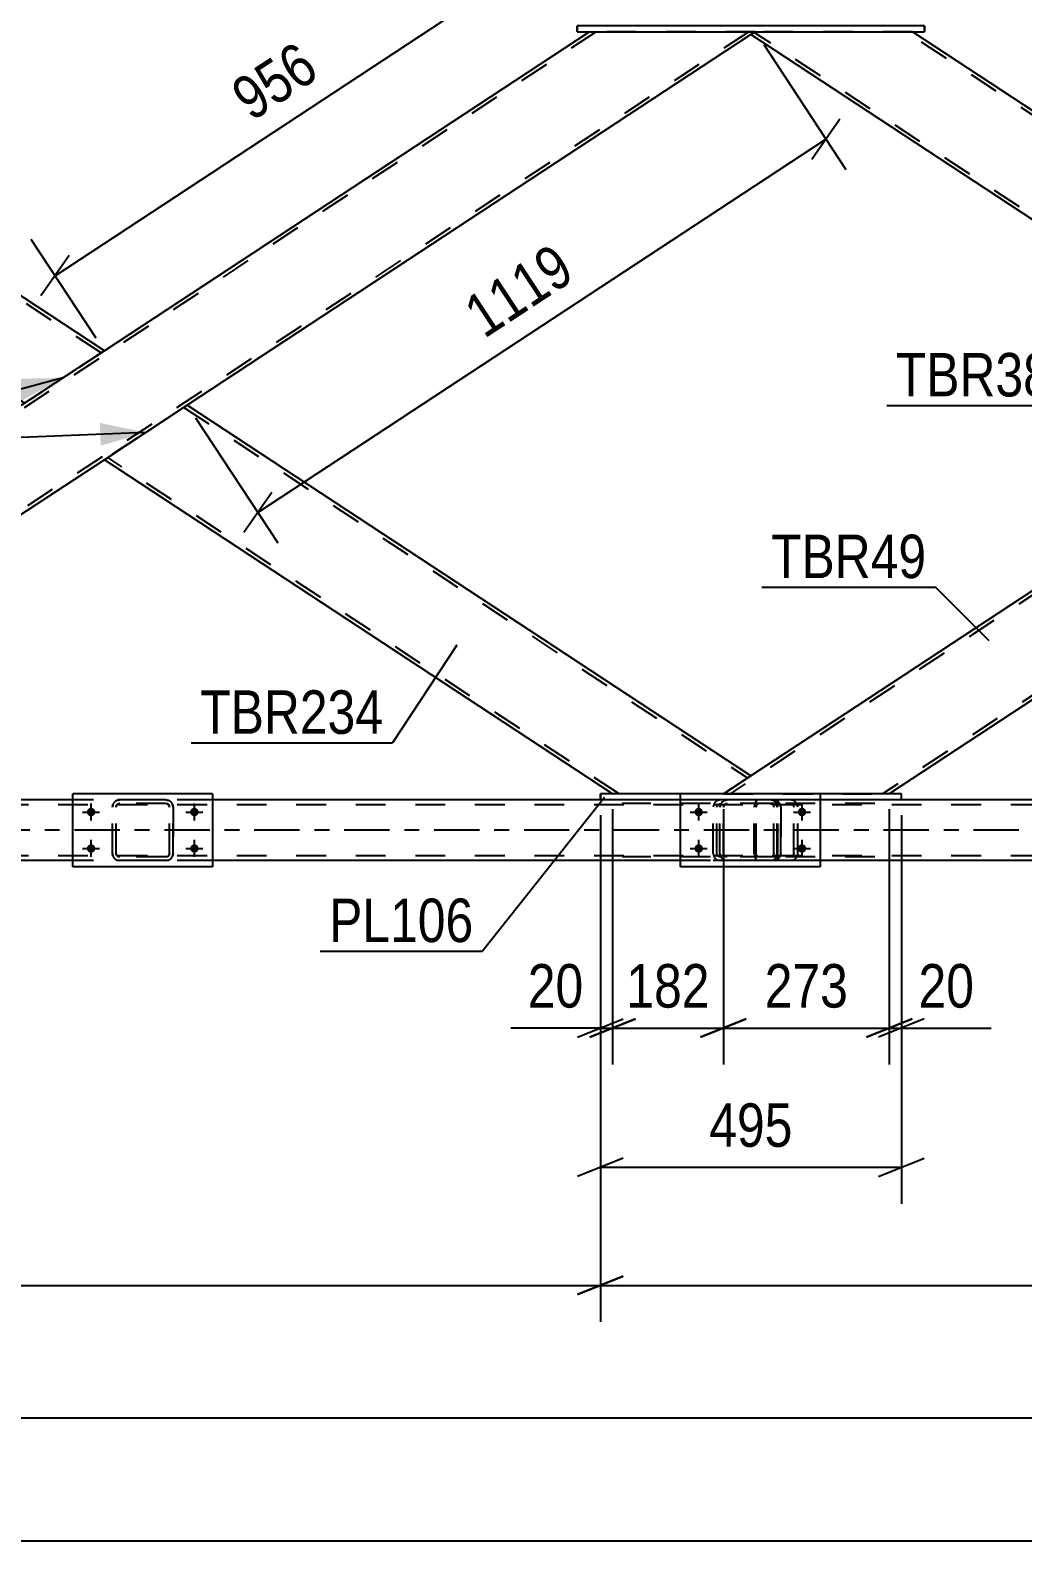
# Model space of a CAD drawing. Header units: millimetres. Extents: x -857 to 332, y -866 to -25.
# Drawn here: x -734.6 to -669.3, y -183.8 to -84.3 of the extents above; entities that cross this region are included whole.
import ezdxf

# ---------------------------------------------------------------- set-up
doc = ezdxf.new("R2010")
doc.units = ezdxf.units.MM
doc.linetypes.add('DXK_LINE_DOT2', pattern=[3.9198, 1.9599, -1.9599])
doc.linetypes.add('DXK_LINE_DOT3', pattern=[5.9187, 2.979, -0.9799, 0.9799, -0.9799])
doc.styles.add('Arial', font='ARIAL.TTF', dxfattribs={"height": 0.2})
doc.styles.add('Arial Narrow', font='ARIALN.TTF', dxfattribs={"height": 0.2})

# ---------------------------------------------------------------- blocks, each defined once
blk = doc.blocks.new('Part-570388934-12012 - 11942')
at = {"color": 7, "linetype": 'DXK_LINE_DOT2'}
for p, q in [((-728.941, -135.065), (-728.757, -135.028)), ((-728.757, -135.028), (-728.941, -135.065)), ((-728.927, -135.339), (-728.849, -135.286)), ((-728.757, -135.268), (-728.849, -135.286)), ((-725.717, -135.028), (-728.757, -135.028)), ((-725.717, -135.268), (-728.757, -135.268)), ((-725.717, -135.028), (-725.533, -135.065)), ((-725.533, -135.065), (-725.717, -135.028)), ((-725.625, -135.286), (-725.717, -135.268)), ((-725.625, -135.286), (-725.547, -135.339)), ((-725.547, -135.339), (-725.625, -135.286)), ((-729.237, -135.508), (-729.201, -135.325)), ((-729.201, -135.325), (-729.237, -135.508)), ((-729.237, -138.548), (-729.237, -135.508)), ((-729.237, -135.508), (-729.237, -135.508)), ((-729.237, -138.548), (-729.237, -135.508)), ((-728.997, -135.508), (-728.979, -135.416)), ((-728.979, -135.416), (-728.997, -135.508)), ((-728.997, -138.548), (-728.997, -135.508)), ((-728.997, -135.508), (-728.997, -135.508)), ((-728.997, -138.548), (-728.997, -135.508)), ((-728.979, -135.416), (-728.927, -135.339)), ((-728.927, -135.339), (-728.979, -135.416)), ((-725.547, -135.339), (-725.495, -135.416)), ((-725.495, -135.416), (-725.547, -135.339)), ((-725.495, -135.416), (-725.477, -135.508)), ((-725.477, -135.508), (-725.495, -135.416)), ((-725.477, -138.548), (-725.477, -135.508)), ((-725.477, -135.508), (-725.477, -135.508)), ((-725.477, -138.548), (-725.477, -135.508)), ((-725.274, -135.325), (-725.237, -135.508)), ((-725.237, -135.508), (-725.274, -135.325)), ((-725.237, -138.548), (-725.237, -135.508)), ((-725.237, -135.508), (-725.237, -135.508)), ((-725.237, -135.508), (-725.237, -138.548)), ((-729.237, -138.548), (-729.237, -138.548)), ((-729.201, -138.732), (-729.237, -138.548)), ((-729.237, -138.548), (-729.201, -138.732)), ((-728.997, -138.548), (-728.997, -138.548)), ((-728.979, -138.64), (-728.997, -138.548)), ((-728.997, -138.548), (-728.979, -138.64)), ((-728.927, -138.718), (-728.979, -138.64)), ((-728.979, -138.64), (-728.927, -138.718)), ((-728.757, -139.028), (-728.941, -138.992)), ((-728.941, -138.992), (-728.757, -139.028)), ((-728.849, -138.77), (-728.927, -138.718)), ((-728.927, -138.718), (-728.849, -138.77)), ((-728.757, -138.788), (-728.849, -138.77)), ((-725.717, -138.788), (-728.757, -138.788)), ((-725.717, -139.028), (-728.757, -139.028)), ((-725.625, -138.77), (-725.717, -138.788)), ((-725.533, -138.992), (-725.717, -139.028)), ((-725.717, -139.028), (-725.533, -138.992)), ((-725.547, -138.718), (-725.625, -138.77)), ((-725.495, -138.64), (-725.547, -138.718)), ((-725.547, -138.718), (-725.495, -138.64)), ((-725.477, -138.548), (-725.495, -138.64)), ((-725.495, -138.64), (-725.477, -138.548)), ((-725.477, -138.548), (-725.477, -138.548)), ((-725.237, -138.548), (-725.274, -138.732)), ((-725.274, -138.732), (-725.237, -138.548)), ((-725.237, -138.548), (-725.237, -138.548))]:
    blk.add_line(p, q, dxfattribs=at)
at = {"color": 7, "linetype": 'DXK_LINE_DOT3'}
blk.add_line((-727.237, -137.028), (-727.237, -137.028), dxfattribs=at)
at = {"color": 7, "linetype": 'DXK_LINE_DOT2'}
for centre, start, end in [((-728.757, -135.508), 112.5, 157.5), ((-728.757, -135.508), 112.5, 157.5), ((-725.717, -135.508), 22.5, 67.5), ((-725.717, -135.508), 22.5, 67.5), ((-728.757, -138.548), 202.5, 247.5), ((-728.757, -138.548), 202.5, 247.5), ((-725.717, -138.548), 292.5, 337.5), ((-725.717, -138.548), 292.5, 337.5)]:
    blk.add_arc(centre, 0.48, start, end, dxfattribs=at)
blk = doc.blocks.new('Part-570388934-12013 - 11942')
at = {"color": 2, "linetype": 'Continuous'}
for p, q in [((-722.637, -134.628), (-731.837, -134.628)), ((-731.837, -139.428), (-731.837, -134.628)), ((-722.637, -134.628), (-722.637, -139.428)), ((-722.637, -139.428), (-731.837, -139.428))]:
    blk.add_line(p, q, dxfattribs=at)
blk = doc.blocks.new('Part-570388934-12148 - 11942')
at = {"color": 7, "linetype": 'DXK_LINE_DOT2'}
for p, q in [((-686.901, -135.169), (-686.96, -135.325)), ((-686.813, -135.065), (-686.901, -135.169)), ((-686.71, -135.028), (-686.813, -135.065)), ((-686.805, -135.339), (-686.762, -135.286)), ((-686.762, -135.286), (-686.71, -135.268)), ((-679.046, -135.028), (-686.71, -135.028)), ((-679.046, -135.268), (-686.71, -135.268)), ((-685.433, -135.268), (-685.433, -135.028)), ((-684.426, -135.065), (-684.618, -135.028)), ((-684.618, -135.268), (-684.522, -135.286)), ((-684.522, -135.286), (-684.441, -135.339)), ((-686.96, -135.325), (-686.981, -135.508)), ((-686.981, -138.548), (-686.981, -135.508)), ((-686.845, -135.508), (-686.835, -135.416)), ((-686.845, -138.548), (-686.845, -135.508)), ((-686.835, -135.416), (-686.805, -135.339)), ((-684.441, -135.339), (-684.386, -135.416)), ((-684.386, -135.416), (-684.367, -135.508)), ((-684.367, -138.548), (-684.367, -135.508)), ((-684.116, -135.508), (-684.154, -135.325)), ((-684.116, -138.548), (-684.116, -135.508)), ((-686.981, -138.548), (-686.96, -138.732)), ((-686.96, -138.732), (-686.901, -138.888)), ((-686.901, -138.888), (-686.813, -138.992)), ((-686.835, -138.64), (-686.845, -138.548)), ((-686.805, -138.718), (-686.835, -138.64)), ((-686.813, -138.992), (-686.71, -139.028)), ((-686.762, -138.77), (-686.805, -138.718)), ((-686.71, -138.788), (-686.762, -138.77)), ((-679.046, -138.788), (-686.71, -138.788)), ((-679.046, -139.028), (-686.71, -139.028)), ((-685.433, -139.028), (-685.433, -138.788)), ((-684.522, -138.77), (-684.618, -138.788)), ((-684.618, -139.028), (-684.426, -138.992)), ((-684.441, -138.718), (-684.522, -138.77)), ((-684.386, -138.64), (-684.441, -138.718)), ((-684.367, -138.548), (-684.386, -138.64)), ((-684.154, -138.732), (-684.116, -138.548))]:
    blk.add_line(p, q, dxfattribs=at)
for centre, start, end in [((-684.604, -135.523), 23.84941, 68.8059), ((-684.604, -138.533), 291.1941, 336.15059)]:
    blk.add_arc(centre, 0.492, start, end, dxfattribs=at)
blk = doc.blocks.new('Bolt-570388934-11962 - 11942')
at = {"linetype": 'Continuous'}
for points in [[(-690.637, -135.548, -1), (-690.637, -136.108, -1)], [(-683.837, -135.548, -1), (-683.837, -136.108, -1)], [(-690.637, -137.948, -1), (-690.637, -138.508, -1)], [(-683.837, -137.948, -1), (-683.837, -138.508, -1)]]:
    blk.add_hatch(color=1, dxfattribs=at).paths.add_polyline_path(points)
at = {"color": 1, "linetype": 'Continuous'}
for p, q in [((-690.637, -136.388), (-690.637, -135.268)), ((-683.837, -136.388), (-683.837, -135.268)), ((-691.197, -135.828), (-690.077, -135.828)), ((-684.397, -135.828), (-683.277, -135.828)), ((-691.197, -138.228), (-690.077, -138.228)), ((-690.637, -138.788), (-690.637, -137.668)), ((-684.397, -138.228), (-683.277, -138.228)), ((-683.837, -138.788), (-683.837, -137.668))]:
    blk.add_line(p, q, dxfattribs=at)
blk = doc.blocks.new('Bolt-570388934-11968 - 11942')
at = {"linetype": 'Continuous'}
for points in [[(-730.637, -135.548, -1), (-730.637, -136.108, -1)], [(-723.837, -135.548, -1), (-723.837, -136.108, -1)], [(-730.637, -137.948, -1), (-730.637, -138.508, -1)], [(-723.837, -137.948, -1), (-723.837, -138.508, -1)]]:
    blk.add_hatch(color=1, dxfattribs=at).paths.add_polyline_path(points)
at = {"color": 1, "linetype": 'Continuous'}
for p, q in [((-730.637, -136.388), (-730.637, -135.268)), ((-723.837, -136.388), (-723.837, -135.268)), ((-731.197, -135.828), (-730.077, -135.828)), ((-724.397, -135.828), (-723.277, -135.828)), ((-731.197, -138.228), (-730.077, -138.228)), ((-730.637, -138.788), (-730.637, -137.668)), ((-724.397, -138.228), (-723.277, -138.228)), ((-723.837, -138.788), (-723.837, -137.668))]:
    blk.add_line(p, q, dxfattribs=at)
blk = doc.blocks.new('Part-570388934-12354 - 11942')
at = {"color": 7, "linetype": 'DXK_LINE_DOT2'}
for p, q in [((-154.637, -135.028), (-811.837, -135.028)), ((-722.637, -135.028), (-731.837, -135.028)), ((-677.291, -135.028), (-697.108, -135.028)), ((-154.637, -135.348), (-829.061, -135.348)), ((-154.637, -138.708), (-829.061, -138.708)), ((-154.637, -139.028), (-771.837, -139.028)), ((-722.637, -139.028), (-731.837, -139.028)), ((-682.637, -139.028), (-691.837, -139.028))]:
    blk.add_line(p, q, dxfattribs=at)
at = {"color": 2, "linetype": 'Continuous'}
for p, q in [((-731.837, -135.028), (-762.425, -135.028)), ((-697.108, -135.028), (-722.637, -135.028)), ((-651.837, -135.028), (-677.291, -135.028)), ((-731.837, -139.028), (-762.637, -139.028)), ((-691.837, -139.028), (-722.637, -139.028)), ((-651.837, -139.028), (-682.637, -139.028))]:
    blk.add_line(p, q, dxfattribs=at)
at = {"color": 7, "linetype": 'DXK_LINE_DOT3'}
blk.add_line((-154.637, -137.028), (-829.061, -137.028), dxfattribs=at)
blk = doc.blocks.new('Part-570388934-12056 - 11942')
at = {"color": 7, "linetype": 'DXK_LINE_DOT2'}
for p, q in [((-688.941, -135.065), (-688.757, -135.028)), ((-688.757, -135.028), (-688.941, -135.065)), ((-688.927, -135.339), (-688.849, -135.286)), ((-688.757, -135.268), (-688.849, -135.286)), ((-685.717, -135.028), (-688.757, -135.028)), ((-685.717, -135.268), (-688.757, -135.268)), ((-685.717, -135.028), (-685.533, -135.065)), ((-685.533, -135.065), (-685.717, -135.028)), ((-685.625, -135.286), (-685.717, -135.268)), ((-685.625, -135.286), (-685.547, -135.339)), ((-685.547, -135.339), (-685.625, -135.286)), ((-689.237, -135.508), (-689.201, -135.325)), ((-689.201, -135.325), (-689.237, -135.508)), ((-689.237, -138.548), (-689.237, -135.508)), ((-689.237, -135.508), (-689.237, -135.508)), ((-689.237, -138.548), (-689.237, -135.508)), ((-688.997, -135.508), (-688.979, -135.416)), ((-688.979, -135.416), (-688.997, -135.508)), ((-688.997, -138.548), (-688.997, -135.508)), ((-688.997, -135.508), (-688.997, -135.508)), ((-688.997, -138.548), (-688.997, -135.508)), ((-688.979, -135.416), (-688.927, -135.339)), ((-688.927, -135.339), (-688.979, -135.416)), ((-685.547, -135.339), (-685.495, -135.416)), ((-685.495, -135.416), (-685.547, -135.339)), ((-685.495, -135.416), (-685.477, -135.508)), ((-685.477, -135.508), (-685.495, -135.416)), ((-685.477, -138.548), (-685.477, -135.508)), ((-685.477, -135.508), (-685.477, -135.508)), ((-685.477, -138.548), (-685.477, -135.508)), ((-685.274, -135.325), (-685.237, -135.508)), ((-685.237, -135.508), (-685.274, -135.325)), ((-685.237, -138.548), (-685.237, -135.508)), ((-685.237, -135.508), (-685.237, -135.508)), ((-685.237, -135.508), (-685.237, -138.548)), ((-689.237, -138.548), (-689.237, -138.548)), ((-689.201, -138.732), (-689.237, -138.548)), ((-689.237, -138.548), (-689.201, -138.732)), ((-688.997, -138.548), (-688.997, -138.548)), ((-688.979, -138.64), (-688.997, -138.548)), ((-688.997, -138.548), (-688.979, -138.64)), ((-688.927, -138.718), (-688.979, -138.64)), ((-688.979, -138.64), (-688.927, -138.718)), ((-688.757, -139.028), (-688.941, -138.992)), ((-688.941, -138.992), (-688.757, -139.028)), ((-688.849, -138.77), (-688.927, -138.718)), ((-688.927, -138.718), (-688.849, -138.77)), ((-688.757, -138.788), (-688.849, -138.77)), ((-685.717, -138.788), (-688.757, -138.788)), ((-685.717, -139.028), (-688.757, -139.028)), ((-685.625, -138.77), (-685.717, -138.788)), ((-685.533, -138.992), (-685.717, -139.028)), ((-685.717, -139.028), (-685.533, -138.992)), ((-685.547, -138.718), (-685.625, -138.77)), ((-685.495, -138.64), (-685.547, -138.718)), ((-685.547, -138.718), (-685.495, -138.64)), ((-685.477, -138.548), (-685.495, -138.64)), ((-685.495, -138.64), (-685.477, -138.548)), ((-685.477, -138.548), (-685.477, -138.548)), ((-685.237, -138.548), (-685.274, -138.732)), ((-685.274, -138.732), (-685.237, -138.548)), ((-685.237, -138.548), (-685.237, -138.548))]:
    blk.add_line(p, q, dxfattribs=at)
at = {"color": 7, "linetype": 'DXK_LINE_DOT3'}
blk.add_line((-687.237, -137.028), (-687.237, -137.028), dxfattribs=at)
at = {"color": 7, "linetype": 'DXK_LINE_DOT2'}
for centre, start, end in [((-688.757, -135.508), 112.5, 157.5), ((-688.757, -135.508), 112.5, 157.5), ((-685.717, -135.508), 22.5, 67.5), ((-685.717, -135.508), 22.5, 67.5), ((-688.757, -138.548), 202.5, 247.5), ((-688.757, -138.548), 202.5, 247.5), ((-685.717, -138.548), 292.5, 337.5), ((-685.717, -138.548), 292.5, 337.5)]:
    blk.add_arc(centre, 0.48, start, end, dxfattribs=at)
blk = doc.blocks.new('Part-570388934-12442 - 11942')
at = {"color": 7, "linetype": 'DXK_LINE_DOT2'}
for p, q in [((-685.944, -135.028), (-695.687, -135.028)), ((-685.944, -135.268), (-695.687, -135.268)), ((-689.179, -135.028), (-689.375, -135.065)), ((-689.36, -135.339), (-689.277, -135.286)), ((-689.277, -135.286), (-689.179, -135.268)), ((-685.749, -135.065), (-685.944, -135.028)), ((-685.944, -135.268), (-685.847, -135.286)), ((-685.847, -135.286), (-685.764, -135.339)), ((-689.651, -135.325), (-689.69, -135.508)), ((-689.69, -138.548), (-689.69, -135.508)), ((-689.435, -135.508), (-689.415, -135.416)), ((-689.435, -138.548), (-689.435, -135.508)), ((-689.415, -135.416), (-689.36, -135.339)), ((-685.764, -135.339), (-685.708, -135.416)), ((-685.708, -135.416), (-685.689, -135.508)), ((-685.689, -138.548), (-685.689, -135.508)), ((-685.433, -135.508), (-685.472, -135.325)), ((-685.433, -138.548), (-685.433, -135.508)), ((-685.944, -138.788), (-695.687, -138.788)), ((-685.944, -139.028), (-695.687, -139.028)), ((-689.69, -138.548), (-689.651, -138.732)), ((-689.415, -138.64), (-689.435, -138.548)), ((-689.36, -138.718), (-689.415, -138.64)), ((-689.375, -138.992), (-689.179, -139.028)), ((-689.277, -138.77), (-689.36, -138.718)), ((-689.179, -138.788), (-689.277, -138.77)), ((-685.847, -138.77), (-685.944, -138.788)), ((-685.944, -139.028), (-685.749, -138.992)), ((-685.764, -138.718), (-685.847, -138.77)), ((-685.708, -138.64), (-685.764, -138.718)), ((-685.689, -138.548), (-685.708, -138.64)), ((-685.472, -138.732), (-685.433, -138.548))]:
    blk.add_line(p, q, dxfattribs=at)
for centre, start, end in [((-689.199, -135.529), 110.75831, 155.68004), ((-685.925, -135.529), 24.31996, 69.24169), ((-689.199, -138.527), 204.31996, 249.24169), ((-685.925, -138.527), 290.75831, 335.68004)]:
    blk.add_arc(centre, 0.496, start, end, dxfattribs=at)
blk = doc.blocks.new('Part-570388934-12077 - 11942')
at = {"color": 2, "linetype": 'Continuous'}
for p, q in [((-682.637, -134.628), (-691.837, -134.628)), ((-691.837, -139.428), (-691.837, -134.628)), ((-682.637, -134.628), (-682.637, -139.428)), ((-682.637, -139.428), (-691.837, -139.428))]:
    blk.add_line(p, q, dxfattribs=at)
blk = doc.blocks.new('Part-570388934-12189 - 11942')
at = {"color": 7, "linetype": 'DXK_LINE_DOT2'}
for p, q in [((-697.391, -84.429), (-773.706, -134.628)), ((-687.346, -84.429), (-763.662, -134.628)), ((-686.91, -84.429), (-697.828, -84.429)), ((-697.828, -84.429), (-697.828, -84.429)), ((-686.91, -84.429), (-687.2, -84.62)), ((-686.91, -84.429), (-686.91, -84.429)), ((-729.767, -105.438), (-735.226, -109.029)), ((-724.308, -109.029), (-729.767, -112.62))]:
    blk.add_line(p, q, dxfattribs=at)
at = {"color": 2, "linetype": 'Continuous'}
for p, q in [((-697.828, -84.429), (-729.767, -105.438)), ((-687.2, -84.62), (-724.308, -109.029)), ((-729.767, -112.62), (-763.225, -134.628))]:
    blk.add_line(p, q, dxfattribs=at)
blk = doc.blocks.new('Part-570388934-12194 - 11942')
at = {"color": 2, "linetype": 'Continuous'}
for p, q in [((-724.308, -109.029), (-729.767, -112.62)), ((-687.2, -133.438), (-724.308, -109.029)), ((-696.308, -134.628), (-729.767, -112.62)), ((-687.233, -133.46), (-689.009, -134.628)), ((-687.2, -133.438), (-687.233, -133.46))]:
    blk.add_line(p, q, dxfattribs=at)
at = {"color": 7, "linetype": 'DXK_LINE_DOT2'}
for p, q in [((-724.341, -109.051), (-724.744, -109.316)), ((-724.744, -109.316), (-724.744, -109.316)), ((-724.744, -109.316), (-724.744, -109.316)), ((-724.526, -109.173), (-687.418, -133.582)), ((-729.33, -112.333), (-729.33, -112.333)), ((-729.548, -112.476), (-729.532, -112.465)), ((-695.872, -134.628), (-729.548, -112.476)), ((-687.418, -133.582), (-687.636, -133.725)), ((-687.636, -133.725), (-687.636, -133.725)), ((-687.636, -133.725), (-687.636, -133.725)), ((-687.2, -133.438), (-687.2, -133.438)), ((-687.2, -133.438), (-687.2, -133.438)), ((-689.009, -134.628), (-696.308, -134.628)), ((-696.308, -134.628), (-696.308, -134.628))]:
    blk.add_line(p, q, dxfattribs=at)
blk = doc.blocks.new('Part-570388934-12216 - 11942')
at = {"color": 2, "linetype": 'Continuous'}
for p, q in [((-686.91, -84.429), (-687.166, -84.598)), ((-686.925, -84.429), (-686.965, -84.465)), ((-644.632, -105.438), (-676.571, -84.429)), ((-687.2, -84.62), (-687.166, -84.598)), ((-650.091, -109.029), (-687.2, -84.62)), ((-644.666, -105.46), (-644.902, -105.616)), ((-644.632, -105.438), (-644.666, -105.46)), ((-644.902, -105.616), (-650.091, -109.029))]:
    blk.add_line(p, q, dxfattribs=at)
at = {"color": 7, "linetype": 'DXK_LINE_DOT2'}
for p, q in [((-649.873, -108.885), (-686.981, -84.476)), ((-676.571, -84.429), (-686.925, -84.429)), ((-686.925, -84.429), (-686.925, -84.429)), ((-686.91, -84.429), (-686.91, -84.429)), ((-644.851, -105.582), (-677.008, -84.429)), ((-687.166, -84.598), (-687.2, -84.62)), ((-645.069, -105.725), (-645.069, -105.725)), ((-645.069, -105.725), (-645.069, -105.725)), ((-644.902, -105.616), (-644.76, -105.522))]:
    blk.add_line(p, q, dxfattribs=at)
blk = doc.blocks.new('Part-570388934-12223 - 11942')
at = {"color": 2, "linetype": 'Continuous'}
for p, q in [((-697.108, -135.028), (-697.108, -134.628)), ((-697.108, -134.628), (-697.108, -134.628)), ((-691.837, -134.628), (-697.108, -134.628)), ((-697.108, -135.028), (-697.108, -135.028)), ((-691.837, -135.028), (-697.108, -135.028)), ((-677.291, -134.628), (-682.637, -134.628)), ((-677.291, -135.028), (-682.637, -135.028)), ((-677.291, -135.028), (-677.291, -134.628))]:
    blk.add_line(p, q, dxfattribs=at)
at = {"color": 7, "linetype": 'DXK_LINE_DOT2'}
for p, q in [((-697.108, -134.628), (-697.108, -135.028)), ((-682.637, -134.628), (-691.837, -134.628)), ((-682.637, -135.028), (-691.837, -135.028)), ((-677.291, -134.628), (-677.291, -134.628)), ((-677.291, -135.028), (-677.291, -134.628))]:
    blk.add_line(p, q, dxfattribs=at)
blk = doc.blocks.new('Part-570388934-12285 - 11942')
at = {"color": 2, "linetype": 'Continuous'}
for p, q in [((-698.628, -84.429), (-698.628, -84.029)), ((-698.628, -84.029), (-698.628, -84.029)), ((-675.771, -84.029), (-698.628, -84.029)), ((-698.628, -84.429), (-698.628, -84.429)), ((-698.628, -84.429), (-675.771, -84.429)), ((-675.771, -84.029), (-675.771, -84.429))]:
    blk.add_line(p, q, dxfattribs=at)
at = {"color": 7, "linetype": 'DXK_LINE_DOT2'}
for p, q in [((-698.628, -84.029), (-698.628, -84.429)), ((-675.771, -84.029), (-675.771, -84.029)), ((-675.771, -84.429), (-675.771, -84.029)), ((-675.771, -84.429), (-675.771, -84.429))]:
    blk.add_line(p, q, dxfattribs=at)
blk = doc.blocks.new('Part-570388934-12328 - 11942')
at = {"color": 2, "linetype": 'Continuous'}
for p, q in [((-772.044, -84.429), (-772.301, -84.598)), ((-772.059, -84.429), (-772.099, -84.465)), ((-729.767, -105.438), (-761.706, -84.429)), ((-772.334, -84.62), (-772.301, -84.598)), ((-772.334, -84.62), (-735.226, -109.029)), ((-729.8, -105.46), (-730.036, -105.616)), ((-729.767, -105.438), (-729.8, -105.46)), ((-730.036, -105.616), (-735.226, -109.029))]:
    blk.add_line(p, q, dxfattribs=at)
at = {"color": 7, "linetype": 'DXK_LINE_DOT2'}
for p, q in [((-772.115, -84.476), (-735.007, -108.885)), ((-761.706, -84.429), (-772.059, -84.429)), ((-772.044, -84.429), (-772.044, -84.429)), ((-729.985, -105.582), (-762.142, -84.429)), ((-772.301, -84.598), (-772.334, -84.62)), ((-730.203, -105.725), (-730.203, -105.725)), ((-730.203, -105.725), (-730.203, -105.725)), ((-730.036, -105.616), (-729.895, -105.522))]:
    blk.add_line(p, q, dxfattribs=at)
blk = doc.blocks.new('Part-570388934-12426 - 11942')
at = {"color": 7, "linetype": 'DXK_LINE_DOT2'}
for p, q in [((-612.257, -84.429), (-688.572, -134.628)), ((-602.212, -84.429), (-678.527, -134.628)), ((-689.009, -134.628), (-687.2, -133.438)), ((-689.009, -134.628), (-689.009, -134.628)), ((-689.009, -134.628), (-678.091, -134.628))]:
    blk.add_line(p, q, dxfattribs=at)
at = {"color": 2, "linetype": 'Continuous'}
for p, q in [((-650.091, -109.029), (-687.2, -133.438)), ((-644.632, -112.62), (-678.091, -134.628))]:
    blk.add_line(p, q, dxfattribs=at)
blk = doc.blocks.new('StraightDimension-570388934-13503 - 11942')
at = {"color": 7, "linetype": 'Continuous'}
for p, q in [((-678.091, -135.628), (-678.091, -152.457)), ((-677.291, -136.028), (-677.291, -152.457)), ((-679.591, -150.657), (-676.591, -149.457)), ((-675.791, -149.457), (-678.791, -150.657)), ((-678.091, -150.057), (-677.291, -150.057)), ((-677.291, -150.057), (-671.384, -150.057)), ((-677.291, -150.057), (-671.384, -150.057))]:
    blk.add_line(p, q, dxfattribs=at)
at = {"color": 0}
blk.add_wipeout([(-671.909, -149.307), (-671.909, -145.107), (-676.766, -145.107), (-676.766, -149.307)], dxfattribs=at)
at = {"color": 3, "style": 'Arial Narrow'}
blk.add_text('20', height=2.8633, dxfattribs=at).set_placement((-676.166, -148.707))
blk = doc.blocks.new('StraightDimension-570388934-13430 - 11942')
at = {"color": 7, "linetype": 'Continuous'}
for p, q in [((-698.377, -83.594), (-702.642, -77.11)), ((-702, -80.816), (-700.153, -78.165)), ((-733.015, -100.5), (-701.076, -79.491)), ((-730.316, -104.603), (-734.581, -98.119)), ((-732.092, -99.174), (-733.939, -101.825))]:
    blk.add_line(p, q, dxfattribs=at)
at = {"color": 0}
blk.add_wipeout([(-714.666, -87.532), (-716.974, -84.023), (-722.558, -87.696), (-720.25, -91.205)], dxfattribs=at)
at = {"color": 3, "style": 'Arial Narrow'}
blk.add_text('956', height=2.8633, rotation=33.33468, dxfattribs=at).set_placement((-720.079, -90.374))
blk = doc.blocks.new('StraightDimension-570388934-13256 - 11942')
at = {"color": 7, "linetype": 'Continuous'}
blk.add_line((-829.701, -183.829), (-114.572, -183.829), dxfattribs=at)
blk = doc.blocks.new('StraightDimension-570388934-13468 - 11942')
at = {"color": 7, "linetype": 'Continuous'}
for p, q in [((-697.108, -136.028), (-697.108, -161.628)), ((-677.291, -136.028), (-677.291, -161.628)), ((-695.608, -158.628), (-698.608, -159.828)), ((-678.791, -159.828), (-675.791, -158.628)), ((-697.108, -159.228), (-677.291, -159.228))]:
    blk.add_line(p, q, dxfattribs=at)
at = {"color": 0}
blk.add_wipeout([(-683.857, -158.478), (-683.857, -154.278), (-690.542, -154.278), (-690.542, -158.478)], dxfattribs=at)
at = {"color": 3, "style": 'Arial Narrow'}
blk.add_text('495', height=2.8633, dxfattribs=at).set_placement((-689.942, -157.878))
blk = doc.blocks.new('StraightDimension-570388934-13495 - 11942')
at = {"color": 7, "linetype": 'Continuous'}
for p, q in [((-689.009, -135.628), (-689.009, -152.457)), ((-678.091, -135.628), (-678.091, -152.457)), ((-690.509, -150.657), (-687.509, -149.457)), ((-689.009, -150.057), (-678.091, -150.057)), ((-676.591, -149.457), (-679.591, -150.657))]:
    blk.add_line(p, q, dxfattribs=at)
at = {"color": 0}
blk.add_wipeout([(-680.207, -149.307), (-680.207, -145.107), (-686.892, -145.107), (-686.892, -149.307)], dxfattribs=at)
at = {"color": 3, "style": 'Arial Narrow'}
blk.add_text('273', height=2.8633, dxfattribs=at).set_placement((-686.292, -148.707))
blk = doc.blocks.new('StraightDimension-570388934-13440 - 11942')
at = {"color": 7, "linetype": 'Continuous'}
for p, q in [((-686.36, -85.265), (-680.943, -93.5)), ((-683.186, -92.82), (-681.339, -90.169)), ((-719.66, -116.095), (-682.262, -91.495)), ((-723.758, -109.865), (-718.341, -118.1)), ((-718.737, -114.769), (-720.584, -117.42))]:
    blk.add_line(p, q, dxfattribs=at)
at = {"color": 0}
blk.add_wipeout([(-697.817, -100.829), (-700.125, -97.32), (-707.237, -101.998), (-704.929, -105.507)], dxfattribs=at)
at = {"color": 3, "style": 'Arial Narrow'}
blk.add_text('1119', height=2.8633, rotation=33.33468, dxfattribs=at).set_placement((-704.758, -104.676))
blk = doc.blocks.new('StraightDimension-570388934-13487 - 11942')
at = {"color": 7, "linetype": 'Continuous'}
for p, q in [((-696.308, -135.628), (-696.308, -152.457)), ((-689.009, -135.628), (-689.009, -152.457)), ((-697.808, -150.657), (-694.808, -149.457)), ((-696.308, -150.057), (-689.009, -150.057)), ((-687.509, -149.457), (-690.509, -150.657))]:
    blk.add_line(p, q, dxfattribs=at)
at = {"color": 0}
blk.add_wipeout([(-689.316, -149.307), (-689.316, -145.107), (-696.001, -145.107), (-696.001, -149.307)], dxfattribs=at)
at = {"color": 3, "style": 'Arial Narrow'}
blk.add_text('182', height=2.8633, dxfattribs=at).set_placement((-695.401, -148.707))
blk = doc.blocks.new('StraightDimension-570388934-13176 - 11942')
at = {"color": 7, "linetype": 'Continuous'}
blk.add_line((-829.061, -175.731), (-115.212, -175.731), dxfattribs=at)
blk = doc.blocks.new('StraightDimension-570388934-13315 - 11942')
at = {"color": 7, "linetype": 'Continuous'}
for p, q in [((-697.108, -136.028), (-697.108, -169.405)), ((-695.608, -166.405), (-698.608, -167.605)), ((-697.108, -167.005), (-611.974, -167.005))]:
    blk.add_line(p, q, dxfattribs=at)
blk = doc.blocks.new('StraightDimension-570388934-13325 - 11942')
at = {"color": 7, "linetype": 'Continuous'}
for p, q in [((-697.108, -136.028), (-697.108, -169.405)), ((-782.243, -167.005), (-697.108, -167.005)), ((-698.608, -167.605), (-695.608, -166.405))]:
    blk.add_line(p, q, dxfattribs=at)
blk = doc.blocks.new('StraightDimension-570388934-13479 - 11942')
at = {"color": 7, "linetype": 'Continuous'}
for p, q in [((-697.108, -136.028), (-697.108, -152.457)), ((-696.308, -135.628), (-696.308, -152.457)), ((-697.108, -150.057), (-703.015, -150.057)), ((-697.108, -150.057), (-703.015, -150.057)), ((-698.608, -150.657), (-695.608, -149.457)), ((-694.808, -149.457), (-697.808, -150.657)), ((-697.108, -150.057), (-696.308, -150.057))]:
    blk.add_line(p, q, dxfattribs=at)
at = {"color": 0}
blk.add_wipeout([(-697.633, -149.307), (-697.633, -145.107), (-702.49, -145.107), (-702.49, -149.307)], dxfattribs=at)
at = {"color": 3, "style": 'Arial Narrow'}
blk.add_text('20', height=2.8633, dxfattribs=at).set_placement((-701.89, -148.707))
blk = doc.blocks.new('Mark-570388934-12190 - 11942')
at = {"color": 30, "linetype": 'Continuous'}
for p in [(-706.554, -124.83), (-724.054, -131.275)]:
    blk.add_line(p, (-710.799, -131.275), dxfattribs=at)
at = {"color": 0}
blk.add_wipeout([(-711.399, -130.675), (-711.399, -127.675), (-723.454, -127.675), (-723.454, -130.675)], dxfattribs=at)
blk.add_wipeout([(-711.399, -130.675), (-711.399, -127.675), (-723.454, -127.675), (-723.454, -130.675)], dxfattribs=at)
at = {"color": 3, "style": 'Arial Narrow'}
blk.add_text('TBR234', height=2.8633, dxfattribs=at).set_placement((-723.454, -130.675))
blk = doc.blocks.new('Mark-570388934-12212 - 11942')
at = {"color": 30, "linetype": 'Continuous'}
for p in [(-659.968, -99.869), (-678.26, -109.053)]:
    blk.add_line(p, (-665.005, -109.053), dxfattribs=at)
at = {"color": 0}
blk.add_wipeout([(-665.605, -108.453), (-665.605, -105.453), (-677.66, -105.453), (-677.66, -108.453)], dxfattribs=at)
blk.add_wipeout([(-665.605, -108.453), (-665.605, -105.453), (-677.66, -105.453), (-677.66, -108.453)], dxfattribs=at)
at = {"color": 3, "style": 'Arial Narrow'}
blk.add_text('TBR383', height=2.8633, dxfattribs=at).set_placement((-677.66, -108.453))
blk = doc.blocks.new('Mark-570388934-12219 - 11942')
at = {"color": 30, "linetype": 'Continuous'}
for p in [(-696.84, -134.863), (-715.567, -144.992)]:
    blk.add_line(p, (-704.864, -144.992), dxfattribs=at)
at = {"color": 0}
blk.add_wipeout([(-705.464, -144.392), (-705.464, -141.392), (-714.967, -141.392), (-714.967, -144.392)], dxfattribs=at)
blk.add_wipeout([(-705.464, -144.392), (-705.464, -141.392), (-714.967, -141.392), (-714.967, -144.392)], dxfattribs=at)
at = {"color": 3, "style": 'Arial Narrow'}
blk.add_text('PL106', height=2.8633, dxfattribs=at).set_placement((-714.967, -144.392))
blk = doc.blocks.new('Mark-570388934-12422 - 11942')
at = {"color": 30, "linetype": 'Continuous'}
for p in [(-686.473, -121.018), (-671.51, -124.553)]:
    blk.add_line(p, (-675.045, -121.018), dxfattribs=at)
at = {"color": 0}
blk.add_wipeout([(-675.645, -120.418), (-675.645, -117.418), (-685.873, -117.418), (-685.873, -120.418)], dxfattribs=at)
blk.add_wipeout([(-675.645, -120.418), (-675.645, -117.418), (-685.873, -117.418), (-685.873, -120.418)], dxfattribs=at)
at = {"color": 3, "style": 'Arial Narrow'}
blk.add_text('TBR49', height=2.8633, dxfattribs=at).set_placement((-685.873, -120.418))
blk = doc.blocks.new('WeldMark-570388934-14063 - 11942')
at = {"linetype": 'Continuous'}
for points in [[(-735.588, -107.286), (-732.496, -107.234), (-735.2, -108.735)], [(-730.065, -110.194), (-727.037, -110.824), (-730.005, -111.693)]]:
    blk.add_hatch(color=30, dxfattribs=at).paths.add_polyline_path(points)
at = {"color": 3, "linetype": 'Continuous'}
for p, q in [((-761.59, -111.701), (-765.875, -107.415)), ((-761.59, -111.701), (-765.875, -115.986)), ((-755.98, -111.701), (-752.552, -115.986)), ((-755.98, -111.701), (-755.98, -115.986))]:
    blk.add_line(p, q, dxfattribs=at)
at = {"color": 30, "linetype": 'Continuous'}
for p in [(-732.496, -107.234), (-727.037, -110.824), (-761.59, -111.701)]:
    blk.add_line(p, (-749.166, -111.701), dxfattribs=at)
at = {"color": 3, "linetype": 'Continuous'}
for start, end in [(90, 270), (270, 90)]:
    blk.add_arc((-749.166, -111.701), 1.5, start, end, dxfattribs=at)
at = {"color": 0}
blk.add_wipeout([(-757.066, -115.801), (-757.066, -112.401), (-759.69, -112.401), (-759.69, -115.801)], dxfattribs=at)
at = {"color": 3, "style": 'Arial'}
blk.add_text('6', height=2.865, dxfattribs=at).set_placement((-759.49, -115.601))
at = {"color": 0, "linetype": 'Continuous'}
blk.add_wipeout([(-765.49, -112.601), (-765.49, -109.601), (-773.265, -109.601), (-773.265, -112.601)], dxfattribs=at)
blk.add_wipeout([(-765.49, -112.601), (-765.49, -109.601), (-773.265, -109.601), (-773.265, -112.601)], dxfattribs=at)
at = {"color": 3, "linetype": 'Continuous', "style": 'Arial'}
blk.add_text('TYP', height=2.8652, dxfattribs=at).set_placement((-773.265, -112.601))

msp = doc.modelspace()

# ---------------------------------------------------------------- block references
for name in ['Part-570388934-12189 - 11942', 'Part-570388934-12328 - 11942', 'Part-570388934-12285 - 11942', 'Part-570388934-12426 - 11942', 'Part-570388934-12216 - 11942', 'Part-570388934-12194 - 11942', 'Part-570388934-12354 - 11942', 'Part-570388934-12013 - 11942', 'Bolt-570388934-11968 - 11942', 'Part-570388934-12012 - 11942', 'Part-570388934-12223 - 11942', 'Part-570388934-12442 - 11942', 'Part-570388934-12077 - 11942', 'Bolt-570388934-11962 - 11942', 'Part-570388934-12056 - 11942', 'Part-570388934-12148 - 11942']:
    msp.add_blockref(name, (0, 0))

# ---------------------------------------------------------------- next in the draw order: block references
for name in ['StraightDimension-570388934-13430 - 11942', 'Mark-570388934-12212 - 11942', 'WeldMark-570388934-14063 - 11942', 'Mark-570388934-12190 - 11942', 'StraightDimension-570388934-13503 - 11942']:
    msp.add_blockref(name, (0, 0))

# ---------------------------------------------------------------- next in the draw order: block references
for name in ['StraightDimension-570388934-13440 - 11942', 'StraightDimension-570388934-13256 - 11942']:
    msp.add_blockref(name, (0, 0))

# ---------------------------------------------------------------- next in the draw order: block references
for name in ['Mark-570388934-12422 - 11942', 'StraightDimension-570388934-13468 - 11942']:
    msp.add_blockref(name, (0, 0))

# ---------------------------------------------------------------- next in the draw order: block references
msp.add_blockref('StraightDimension-570388934-13495 - 11942', (0, 0))

# ---------------------------------------------------------------- next in the draw order: block references
msp.add_blockref('StraightDimension-570388934-13487 - 11942', (0, 0))

# ---------------------------------------------------------------- next in the draw order: block references
msp.add_blockref('StraightDimension-570388934-13176 - 11942', (0, 0))

# ---------------------------------------------------------------- next in the draw order: block references
msp.add_blockref('StraightDimension-570388934-13315 - 11942', (0, 0))

# ---------------------------------------------------------------- next in the draw order: block references
msp.add_blockref('StraightDimension-570388934-13325 - 11942', (0, 0))

# ---------------------------------------------------------------- next in the draw order: block references
msp.add_blockref('StraightDimension-570388934-13479 - 11942', (0, 0))

# ---------------------------------------------------------------- next in the draw order: block references
msp.add_blockref('Mark-570388934-12219 - 11942', (0, 0))

doc.saveas('drawing.dxf')
